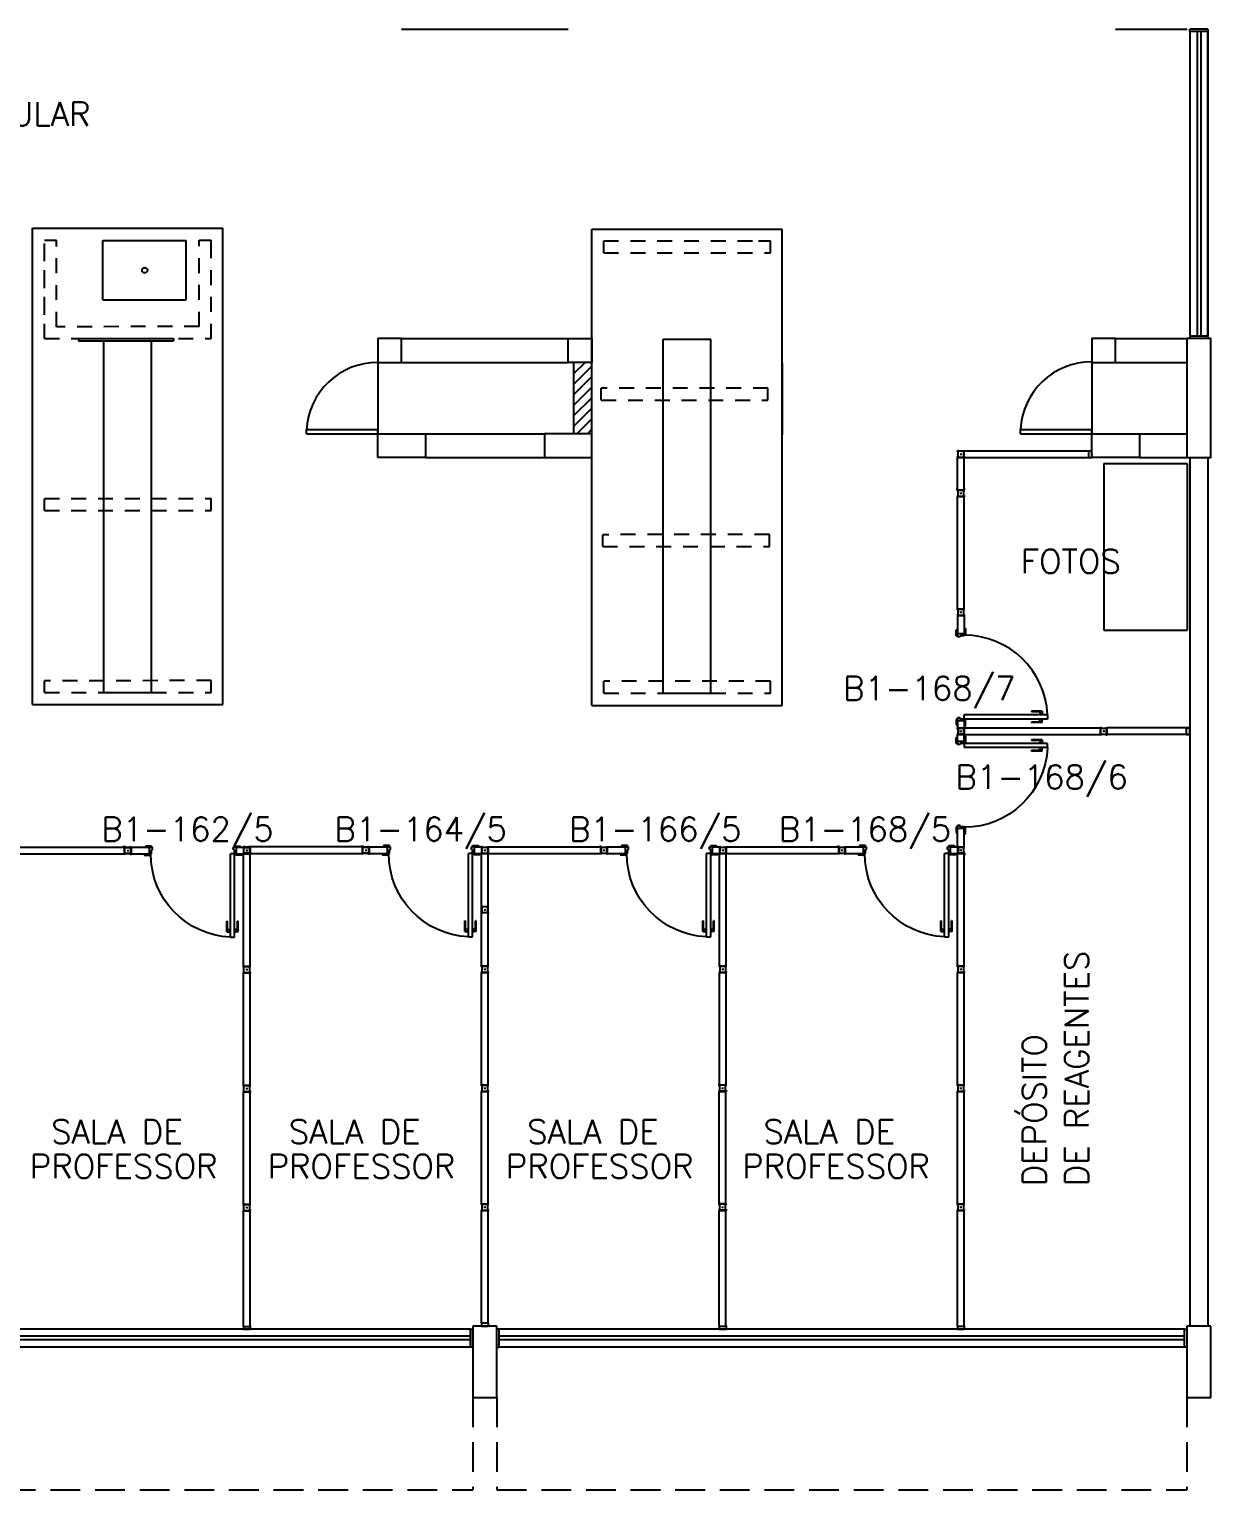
# Model space of a CAD drawing. Header units: millimetres. Extents: x 4436 to 4619, y 1272 to 1428.
# Drawn here: x 4598.52 to 4608.44, y 1329.53 to 1341.81 of the extents above; entities that cross this region are included whole.
import ezdxf

# ---------------------------------------------------------------- set-up
doc = ezdxf.new("R2010")
doc.units = ezdxf.units.MM
doc.linetypes.add('HIDDEN', pattern=[0.375, 0.25, -0.125])
doc.linetypes.add('HIDDEN2', pattern=[0.1875, 0.125, -0.0625])
for name, color, linetype in [('ALV', 2, 'Continuous'), ('ALVV', 1, 'Continuous'), ('BANCADA', 2, 'Continuous'), ('DIV', 2, 'Continuous'), ('DIV2', 2, 'Continuous'), ('ENDEREÇO', 2, 'Continuous'), ('ESTR', 3, 'Continuous'), ('JAN', 1, 'Continuous'), ('JANELA', 1, 'Continuous'), ('MACANETA', 2, 'Continuous'), ('PORTA', 2, 'Continuous'), ('PROJ', 1, 'HIDDEN'), ('TEXTO', 2, 'Continuous')]:
    doc.layers.add(name, color=color, linetype=linetype)
doc.styles.add('UNB1-100', font='simplex.shx', dxfattribs={"height": 0.2})

# ---------------------------------------------------------------- blocks, each defined once
blk = doc.blocks.new('DIV10')
for p, q in [((-0.0051, 0), (0.0051, 0)), ((0, -0.0051), (0, 0.0051)), ((0.0285, 0.0285), (0.9715, 0.0285)), ((0.0285, -0.0285), (0.0285, 0.0285)), ((0.9715, -0.0285), (0.9715, 0.0285)), ((0.9949, 0), (1.0051, 0)), ((1, -0.0051), (1, 0.0051)), ((0.0285, -0.0285), (0.9715, -0.0285))]:
    blk.add_line(p, q)
blk = doc.blocks.new('IMTT')
for p, q in [((-0.005, 0), (0.005, 0)), ((0.029, 0.029), (0, 0.029)), ((0, -0.028), (0, 0.029)), ((0.029, -0.028), (0, -0.028))]:
    blk.add_line(p, q)
blk = doc.blocks.new('MTT')
for p, q in [((-0.029, 0.018), (-0.029, 0.029)), ((-0.019, 0.029), (-0.029, 0.029)), ((-0.024, 0.018), (-0.029, 0.018)), ((-0.024, 0.018), (-0.024, -0.019)), ((-0.019, 0.024), (-0.019, 0.029)), ((-0.019, 0.024), (0.018, 0.024)), ((-0.005, 0), (0.005, 0)), ((0, -0.005), (0, 0.005)), ((0.018, 0.024), (0.018, 0.029)), ((0.018, 0.029), (0.029, 0.029)), ((0.024, 0.018), (0.029, 0.018)), ((0.024, 0.018), (0.024, -0.019)), ((0.029, 0.018), (0.029, 0.029)), ((-0.029, -0.019), (-0.024, -0.019)), ((-0.029, -0.019), (-0.029, -0.029)), ((-0.019, -0.029), (-0.029, -0.029)), ((0.018, -0.024), (-0.019, -0.024)), ((-0.019, -0.024), (-0.019, -0.029)), ((0.018, -0.024), (0.018, -0.029)), ((0.018, -0.029), (0.029, -0.029)), ((0.029, -0.019), (0.024, -0.019)), ((0.029, -0.019), (0.029, -0.029))]:
    blk.add_line(p, q)
blk = doc.blocks.new('DOOR70')
at = {"layer": 'MACANETA', "color": 1}
for p, q in [((-0.015, -0.565), (-0.01, -0.565)), ((-0.015, -0.655), (-0.015, -0.565)), ((-0.01, -0.655), (-0.01, -0.565)), ((0.08, -0.565), (0.075, -0.565)), ((0.075, -0.655), (0.075, -0.565)), ((0.08, -0.655), (0.08, -0.565)), ((-0.015, -0.655), (0.012, -0.655)), ((-0.01, -0.635), (0.012, -0.635)), ((0.012, -0.663), (0.012, -0.628)), ((0.012, -0.628), (0.015, -0.628)), ((0.012, -0.663), (0.015, -0.663)), ((0.053, -0.628), (0.05, -0.628)), ((0.053, -0.663), (0.05, -0.663)), ((0.053, -0.663), (0.053, -0.628)), ((0.075, -0.635), (0.053, -0.635)), ((0.08, -0.655), (0.053, -0.655))]:
    blk.add_line(p, q, dxfattribs=at)
at = {"layer": 'PORTA'}
for p, q in [((0.015, -0.7), (0.015, 0)), ((0.015, 0), (0.05, 0)), ((0.05, -0.7), (0.05, 0)), ((0.05, -0.7), (0.015, -0.7))]:
    blk.add_line(p, q, dxfattribs=at)
at = {"layer": 'PORTA', "color": 1}
blk.add_arc((0.02, 0), 0.7, 272.4563, 0, dxfattribs=at)
blk = doc.blocks.new('DIV12')
for p, q in [((-0.0051, 0), (0.0051, 0)), ((0, -0.0051), (0, 0.0051)), ((0.0285, 0.0285), (1.1715, 0.0285)), ((0.0285, -0.0285), (0.0285, 0.0285)), ((1.1715, -0.0285), (1.1715, 0.0285)), ((1.1949, 0), (1.2051, 0)), ((1.2, -0.0051), (1.2, 0.0051)), ((0.0285, -0.0285), (1.1715, -0.0285))]:
    blk.add_line(p, q)

msp = doc.modelspace()

# ---------------------------------------------------------------- hatches: boundary and pattern name
at = {"layer": 'ALV'}
h = msp.add_hatch(dxfattribs=at)
h.set_pattern_fill('ANSI31', color=1, scale=0.5, style=0)
h.set_pattern_definition([(45, (4454.40055, 1309.63415), (-0.044194174, 0.044194174), [])])
h.paths.add_polyline_path([(4603.24441, 1339.00845), (4603.09346, 1339.00845), (4603.09346, 1338.40845), (4603.24441, 1338.40845)])

# ---------------------------------------------------------------- linework, layer by layer
for p, q in [((4607.44441, 1338.24205), (4607.44441, 1338.23185)), ((4600.33931, 1331.90545), (4600.34951, 1331.90545)), ((4600.34441, 1331.90035), (4600.34441, 1331.91055)), ((4604.33669, 1331.90963), (4604.34689, 1331.90963)), ((4604.34179, 1331.90453), (4604.34179, 1331.91473)), ((4606.33931, 1331.90845), (4606.34951, 1331.90845)), ((4606.34441, 1331.90335), (4606.34441, 1331.91355)), ((4604.33669, 1330.90963), (4604.34689, 1330.90963)), ((4604.34179, 1330.90453), (4604.34179, 1330.91473)), ((4606.33931, 1330.90845), (4606.34951, 1330.90845))]:
    msp.add_line(p, q)
for p, q in [((4601.64441, 1341.80845), (4603.04441, 1341.80845)), ((4607.64441, 1341.80845), (4608.24477, 1341.80845)), ((4608.41948, 1341.80845), (4608.26948, 1341.80845)), ((4601.64441, 1339.20845), (4603.04441, 1339.20845)), ((4607.64441, 1339.20845), (4608.24441, 1339.20845)), ((4607.72253, 1339.20845), (4608.03091, 1339.20845)), ((4601.64441, 1339.00845), (4603.04441, 1339.00845)), ((4603.24441, 1338.40845), (4603.24441, 1339.00845)), ((4604.84346, 1338.39895), (4604.84346, 1338.99895)), ((4604.84346, 1338.39895), (4604.84346, 1338.99895)), ((4607.64441, 1339.00845), (4608.24441, 1339.00845)), ((4607.72253, 1339.00845), (4608.04024, 1339.00845)), ((4601.84441, 1338.40845), (4602.84441, 1338.40845)), ((4607.84441, 1338.40845), (4608.24441, 1338.40845)), ((4601.84441, 1338.20845), (4602.84441, 1338.20845)), ((4607.84441, 1338.20845), (4608.24441, 1338.20845)), ((4608.26931, 1338.20845), (4608.26931, 1331.00845)), ((4608.26931, 1338.20845), (4608.26931, 1330.90845)), ((4608.41931, 1338.20845), (4608.41931, 1330.90845)), ((4602.24441, 1330.73345), (4602.24441, 1330.88345))]:
    msp.add_line(p, q, dxfattribs=at)
at = {"layer": 'ALV', "linetype": 'ByBlock'}
msp.add_line((4603.09346, 1338.40845), (4603.09346, 1339.00845), dxfattribs=at)
at = {"layer": 'ALV', "color": 2}
msp.add_line((4604.84346, 1338.99895), (4604.84346, 1338.39895), dxfattribs=at)
msp.add_line((4604.84346, 1338.99895), (4604.84346, 1338.39895), dxfattribs=at)
msp.add_line((4604.84346, 1338.99895), (4604.84346, 1338.39895), dxfattribs=at)
msp.add_line((4604.84346, 1338.99895), (4604.84346, 1338.39895), dxfattribs=at)
at = {"layer": 'BANCADA', "linetype": 'ByBlock'}
for p, q in [((4598.54396, 1336.1329), (4598.54396, 1340.13522)), ((4598.54396, 1340.13522), (4600.14396, 1340.13522)), ((4600.14396, 1336.1329), (4600.14396, 1340.13522)), ((4603.24346, 1336.12931), (4603.24346, 1340.12931)), ((4603.24346, 1336.12572), (4603.24346, 1340.12931)), ((4603.24346, 1340.12931), (4604.84346, 1340.12931)), ((4603.24346, 1340.12931), (4604.84346, 1340.12931)), ((4603.24346, 1340.12931), (4604.84346, 1340.12931)), ((4604.84346, 1336.12931), (4604.84346, 1340.12931)), ((4604.84346, 1336.12572), (4604.84346, 1340.12931)), ((4598.54396, 1336.1329), (4598.54396, 1340.00845)), ((4604.84346, 1336.1329), (4604.84346, 1340.00845)), ((4604.84346, 1336.12931), (4604.84346, 1340.00845)), ((4604.84346, 1336.12931), (4604.84346, 1339.99895)), ((4604.84346, 1336.12572), (4604.84346, 1339.99895)), ((4598.92939, 1339.20844), (4599.72939, 1339.20844)), ((4598.92939, 1339.20844), (4599.72939, 1339.20844)), ((4603.84346, 1336.22931), (4603.84346, 1339.20254)), ((4603.84346, 1336.22933), (4603.84346, 1339.20254)), ((4603.84346, 1336.2329), (4603.84346, 1339.20254)), ((4604.24346, 1336.22931), (4604.24346, 1339.20254)), ((4604.24346, 1336.22933), (4604.24346, 1339.20254)), ((4604.24346, 1336.2329), (4604.24346, 1339.20254)), ((4598.92939, 1339.18844), (4599.72939, 1339.18844)), ((4598.92939, 1339.18844), (4599.72939, 1339.18844)), ((4599.14396, 1336.23292), (4599.14396, 1339.18844)), ((4599.54396, 1336.23292), (4599.54396, 1339.18844)), ((4603.84346, 1336.22933), (4603.84346, 1339.19895)), ((4603.84346, 1336.22931), (4603.84346, 1339.19895)), ((4604.24346, 1336.22933), (4604.24346, 1339.19895)), ((4604.24346, 1336.22931), (4604.24346, 1339.19895)), ((4603.84346, 1338.32994), (4603.84346, 1338.61729)), ((4604.84346, 1338.32994), (4604.84346, 1338.61729)), ((4604.84346, 1338.32994), (4604.84346, 1338.61729)), ((4599.14396, 1336.23292), (4599.54396, 1336.23292)), ((4603.84346, 1336.22933), (4604.24346, 1336.22933)), ((4603.84346, 1336.22933), (4604.24346, 1336.22933)), ((4603.84346, 1336.22931), (4604.24346, 1336.22931)), ((4598.54396, 1336.1329), (4600.14396, 1336.1329)), ((4598.54396, 1336.1329), (4600.14396, 1336.1329)), ((4603.24346, 1336.12572), (4604.84346, 1336.12572)), ((4603.24346, 1336.12572), (4604.84346, 1336.12572))]:
    msp.add_line(p, q, dxfattribs=at)
at = {"layer": 'BANCADA', "color": 1}
for p, q in [((4599.13411, 1340.03413), (4599.83411, 1340.03413)), ((4599.13411, 1339.53413), (4599.13411, 1340.03413)), ((4599.83411, 1339.53413), (4599.83411, 1340.03413)), ((4599.13411, 1339.53413), (4599.83411, 1339.53413))]:
    msp.add_line(p, q, dxfattribs=at)
at = {"layer": 'BANCADA'}
for p, q in [((4598.92939, 1339.20844), (4598.92939, 1339.18844)), ((4598.92939, 1339.20844), (4598.92939, 1339.18844)), ((4599.72939, 1339.20844), (4599.72939, 1339.18844)), ((4599.72939, 1339.20844), (4599.72939, 1339.18844)), ((4603.84346, 1339.20254), (4604.24346, 1339.20254)), ((4607.54463, 1338.15858), (4607.54463, 1336.75858)), ((4607.54463, 1338.15858), (4608.24463, 1338.15858)), ((4608.24463, 1338.15858), (4608.24463, 1336.75858)), ((4607.54463, 1336.75858), (4608.24463, 1336.75858))]:
    msp.add_line(p, q, dxfattribs=at)
at = {"layer": 'BANCADA', "color": 1}
msp.add_circle((4599.48623, 1339.78216), 0.0225, dxfattribs=at)
at = {"layer": 'DEFPOINTS', "color": 0, "linetype": 'ByBlock'}
for p in [(4600.34441, 1330.87926), (4602.34441, 1330.90845), (4602.34441, 1330.90845), (4602.37291, 1330.90845), (4604.34179, 1330.90963), (4604.34179, 1330.90963), (4604.34179, 1330.88345), (4606.34441, 1330.90845), (4606.34441, 1330.90845), (4606.34441, 1330.88226)]:
    msp.add_point(p, dxfattribs=at)
at = {"layer": 'DIV2'}
for p, q in [((4606.37291, 1338.26545), (4607.41591, 1338.26545)), ((4606.37291, 1337.93695), (4606.37291, 1338.26545)), ((4607.41591, 1338.26545), (4607.41591, 1338.20845)), ((4607.43931, 1338.23695), (4607.44951, 1338.23695)), ((4606.31591, 1338.20845), (4607.41591, 1338.20845)), ((4606.31591, 1337.93695), (4606.31591, 1338.20845)), ((4606.31591, 1337.95133), (4606.31391, 1337.95133)), ((4606.31391, 1337.93695), (4606.31391, 1337.95133)), ((4606.31391, 1337.93695), (4606.32591, 1337.93695)), ((4606.31591, 1337.93695), (4606.37291, 1337.93695)), ((4606.31763, 1337.93701), (4606.37463, 1337.93701)), ((4606.32591, 1337.93195), (4606.32591, 1337.93695)), ((4606.32791, 1337.93195), (4606.32591, 1337.93195)), ((4606.33931, 1337.90845), (4606.34951, 1337.90845)), ((4606.33931, 1337.90845), (4606.34951, 1337.90845)), ((4606.34441, 1337.90335), (4606.34441, 1337.91355)), ((4606.34441, 1337.90335), (4606.34441, 1337.91355)), ((4606.36291, 1337.93195), (4606.36091, 1337.93195)), ((4606.36291, 1337.93695), (4606.37491, 1337.93695)), ((4606.36291, 1337.93195), (4606.36291, 1337.93695)), ((4606.37491, 1337.95133), (4606.37291, 1337.95133)), ((4606.37491, 1337.93695), (4606.37491, 1337.95133)), ((4606.31591, 1336.87995), (4606.37291, 1336.87995)), ((4606.31591, 1336.87995), (4606.31591, 1336.72595)), ((4606.33931, 1336.90845), (4606.34951, 1336.90845)), ((4606.34441, 1336.91355), (4606.34441, 1336.90335)), ((4606.37291, 1336.87995), (4606.37291, 1336.72595)), ((4606.30591, 1336.76095), (4606.31591, 1336.76095)), ((4606.30591, 1336.71095), (4606.30591, 1336.76095)), ((4606.37291, 1336.77095), (4606.38291, 1336.77095)), ((4606.38291, 1336.77095), (4606.38291, 1336.72095)), ((4606.31591, 1336.71095), (4606.30591, 1336.71095)), ((4606.31591, 1336.72595), (4606.31591, 1336.71095)), ((4606.37291, 1336.72595), (4606.31591, 1336.72595)), ((4606.31591, 1336.70095), (4606.31591, 1336.71095)), ((4606.33791, 1336.70095), (4606.31591, 1336.70095)), ((4606.33791, 1336.71095), (4606.33791, 1336.70095)), ((4606.37291, 1336.71095), (4606.33791, 1336.71095)), ((4606.37291, 1336.72595), (4606.37291, 1336.72095)), ((4606.37291, 1336.72095), (4606.37291, 1336.71095)), ((4606.38291, 1336.72095), (4606.37291, 1336.72095)), ((4606.31591, 1336.02095), (4606.31591, 1336.01095)), ((4606.33791, 1336.02095), (4606.31591, 1336.02095)), ((4606.33791, 1336.01095), (4606.33791, 1336.02095)), ((4606.30591, 1336.01095), (4606.30591, 1335.96095)), ((4606.31591, 1336.01095), (4606.30591, 1336.01095)), ((4606.30591, 1335.96095), (4606.31591, 1335.96095)), ((4606.31591, 1335.99595), (4606.31591, 1336.01095)), ((4606.31591, 1335.99595), (4606.31591, 1335.93695)), ((4606.37291, 1335.99595), (4606.31591, 1335.99595)), ((4606.31591, 1335.93695), (4606.37291, 1335.93695)), ((4606.37291, 1336.01095), (4606.33791, 1336.01095)), ((4606.33931, 1335.90845), (4606.34951, 1335.90845)), ((4606.33931, 1335.90845), (4606.34951, 1335.90845)), ((4606.34441, 1335.90335), (4606.34441, 1335.91355)), ((4606.34441, 1335.91355), (4606.34441, 1335.90335)), ((4606.37291, 1336.00095), (4606.37291, 1336.01095)), ((4606.37291, 1335.99595), (4606.37291, 1336.00095)), ((4606.38291, 1336.00095), (4606.37291, 1336.00095)), ((4606.37291, 1335.99595), (4606.37291, 1335.93695)), ((4606.37291, 1335.95095), (4606.38291, 1335.95095)), ((4606.38291, 1335.95095), (4606.38291, 1336.00095)), ((4607.54951, 1335.90845), (4607.53931, 1335.90845)), ((4607.54441, 1335.90335), (4607.54441, 1335.91355)), ((4607.57291, 1335.87995), (4607.57291, 1335.93695)), ((4608.26931, 1335.93695), (4607.57291, 1335.93695)), ((4608.23931, 1335.87986), (4608.23931, 1335.93686)), ((4606.30591, 1335.85595), (4606.31591, 1335.85595)), ((4606.30591, 1335.80595), (4606.30591, 1335.85595)), ((4606.31591, 1335.80595), (4606.30591, 1335.80595)), ((4606.31591, 1335.82095), (4606.31591, 1335.87995)), ((4606.31591, 1335.87995), (4606.37291, 1335.87995)), ((4606.31591, 1335.82095), (4606.31591, 1335.80595)), ((4606.37291, 1335.82095), (4606.31591, 1335.82095)), ((4606.31591, 1335.79595), (4606.31591, 1335.80595)), ((4606.33791, 1335.79595), (4606.31591, 1335.79595)), ((4606.33791, 1335.80595), (4606.33791, 1335.79595)), ((4606.37291, 1335.80595), (4606.33791, 1335.80595)), ((4606.37291, 1335.82095), (4606.37291, 1335.87995)), ((4606.37291, 1335.86595), (4606.38291, 1335.86595)), ((4606.37291, 1335.82095), (4606.37291, 1335.81595)), ((4606.37291, 1335.81595), (4606.37291, 1335.80595)), ((4606.38291, 1335.81595), (4606.37291, 1335.81595)), ((4606.38291, 1335.86595), (4606.38291, 1335.81595)), ((4608.26931, 1335.87995), (4607.57291, 1335.87995)), ((4606.30591, 1335.10595), (4606.30591, 1335.05595)), ((4606.31591, 1335.10595), (4606.30591, 1335.10595)), ((4606.30591, 1335.05595), (4606.31591, 1335.05595)), ((4606.31591, 1335.11595), (4606.31591, 1335.10595)), ((4606.33791, 1335.11595), (4606.31591, 1335.11595)), ((4606.31591, 1335.09095), (4606.31591, 1335.10595)), ((4606.31591, 1334.93695), (4606.31591, 1335.09095)), ((4606.37291, 1335.09095), (4606.31591, 1335.09095)), ((4606.33791, 1335.10595), (4606.33791, 1335.11595)), ((4606.37291, 1335.10595), (4606.33791, 1335.10595)), ((4606.37291, 1335.09595), (4606.37291, 1335.10595)), ((4606.37291, 1335.09095), (4606.37291, 1335.09595)), ((4606.38291, 1335.09595), (4606.37291, 1335.09595)), ((4606.37291, 1334.93695), (4606.37291, 1335.09095)), ((4606.37291, 1335.04595), (4606.38291, 1335.04595)), ((4606.38291, 1335.04595), (4606.38291, 1335.09595)), ((4599.31591, 1334.93595), (4599.30153, 1334.93595)), ((4599.30153, 1334.93395), (4599.30153, 1334.93595)), ((4599.31391, 1334.93395), (4599.31391, 1334.87695)), ((4599.31591, 1334.93595), (4599.31591, 1334.92395)), ((4599.32091, 1334.92395), (4599.31591, 1334.92395)), ((4599.32091, 1334.92195), (4599.31591, 1334.92195)), ((4599.31591, 1334.92195), (4599.31591, 1334.88895)), ((4599.32091, 1334.92195), (4599.32091, 1334.92395)), ((4599.34441, 1334.91055), (4599.34441, 1334.90035)), ((4599.37291, 1334.93395), (4599.52691, 1334.93395)), ((4599.37291, 1334.93395), (4599.37291, 1334.87695)), ((4599.49191, 1334.94395), (4599.49191, 1334.93395)), ((4599.54191, 1334.94395), (4599.49191, 1334.94395)), ((4599.52691, 1334.93395), (4599.54191, 1334.93395)), ((4599.52691, 1334.87695), (4599.52691, 1334.93395)), ((4599.54191, 1334.93395), (4599.54191, 1334.94395)), ((4599.55191, 1334.93395), (4599.54191, 1334.93395)), ((4599.54191, 1334.91195), (4599.55191, 1334.91195)), ((4599.54191, 1334.87695), (4599.54191, 1334.91195)), ((4599.55191, 1334.91195), (4599.55191, 1334.93395)), ((4600.23191, 1334.93395), (4600.24191, 1334.93395)), ((4600.23191, 1334.91195), (4600.23191, 1334.93395)), ((4600.24191, 1334.91195), (4600.23191, 1334.91195)), ((4600.24191, 1334.94395), (4600.29191, 1334.94395)), ((4600.24191, 1334.93395), (4600.24191, 1334.94395)), ((4600.25691, 1334.93395), (4600.24191, 1334.93395)), ((4600.24191, 1334.87695), (4600.24191, 1334.91195)), ((4600.25691, 1334.93395), (4600.31591, 1334.93395)), ((4600.25691, 1334.87695), (4600.25691, 1334.93395)), ((4600.29191, 1334.94395), (4600.29191, 1334.93395)), ((4600.31591, 1334.93395), (4600.31591, 1334.87695)), ((4600.34441, 1334.91055), (4600.34441, 1334.90035)), ((4601.30153, 1334.93695), (4601.30153, 1334.93895)), ((4601.31591, 1334.93895), (4601.30153, 1334.93895)), ((4601.31391, 1334.93695), (4601.31391, 1334.87995)), ((4601.31591, 1334.93895), (4601.31591, 1334.92695)), ((4601.32091, 1334.92695), (4601.31591, 1334.92695)), ((4601.31591, 1334.92495), (4601.31591, 1334.89195)), ((4601.32091, 1334.92495), (4601.31591, 1334.92495)), ((4601.32091, 1334.92495), (4601.32091, 1334.92695)), ((4601.33931, 1334.90845), (4601.34951, 1334.90845)), ((4601.34441, 1334.91355), (4601.34441, 1334.90335)), ((4601.37291, 1334.93695), (4601.52691, 1334.93695)), ((4601.37291, 1334.93695), (4601.37291, 1334.87995)), ((4601.49191, 1334.94695), (4601.49191, 1334.93695)), ((4601.54191, 1334.94695), (4601.49191, 1334.94695)), ((4601.52691, 1334.93695), (4601.54191, 1334.93695)), ((4601.52691, 1334.87995), (4601.52691, 1334.93695)), ((4601.54191, 1334.93695), (4601.54191, 1334.94695)), ((4601.55191, 1334.93695), (4601.54191, 1334.93695)), ((4601.54191, 1334.91495), (4601.55191, 1334.91495)), ((4601.54191, 1334.87995), (4601.54191, 1334.91495)), ((4601.55191, 1334.91495), (4601.55191, 1334.93695)), ((4602.23191, 1334.93695), (4602.24191, 1334.93695)), ((4602.23191, 1334.91495), (4602.23191, 1334.93695)), ((4602.24191, 1334.91495), (4602.23191, 1334.91495)), ((4602.24191, 1334.94695), (4602.29191, 1334.94695)), ((4602.24191, 1334.93695), (4602.24191, 1334.94695)), ((4602.25691, 1334.93695), (4602.24191, 1334.93695)), ((4602.24191, 1334.87995), (4602.24191, 1334.91495)), ((4602.25691, 1334.93695), (4602.31591, 1334.93695)), ((4602.25691, 1334.87995), (4602.25691, 1334.93695)), ((4602.29191, 1334.94695), (4602.29191, 1334.93695)), ((4602.31591, 1334.93695), (4602.31591, 1334.87995)), ((4602.33931, 1334.90845), (4602.34951, 1334.90845)), ((4602.34441, 1334.91355), (4602.34441, 1334.90335)), ((4603.32085, 1334.93953), (4603.30646, 1334.93953)), ((4603.30646, 1334.93753), (4603.30646, 1334.93953)), ((4603.32085, 1334.93953), (4603.32085, 1334.92753)), ((4603.32085, 1334.92553), (4603.32085, 1334.89253)), ((4603.32091, 1334.92795), (4603.32091, 1334.92995)), ((4603.33931, 1334.90845), (4603.34951, 1334.90845)), ((4603.34441, 1334.91355), (4603.34441, 1334.90335)), ((4603.37291, 1334.93695), (4603.52691, 1334.93695)), ((4603.37291, 1334.93695), (4603.37291, 1334.87995)), ((4603.49191, 1334.94695), (4603.49191, 1334.93695)), ((4603.54191, 1334.94695), (4603.49191, 1334.94695)), ((4603.52691, 1334.93695), (4603.54191, 1334.93695)), ((4603.52691, 1334.87995), (4603.52691, 1334.93695)), ((4603.54191, 1334.93695), (4603.54191, 1334.94695)), ((4603.55191, 1334.93695), (4603.54191, 1334.93695)), ((4603.54191, 1334.91495), (4603.55191, 1334.91495)), ((4603.54191, 1334.87995), (4603.54191, 1334.91495)), ((4603.55191, 1334.91495), (4603.55191, 1334.93695)), ((4604.23191, 1334.93695), (4604.24191, 1334.93695)), ((4604.23191, 1334.91495), (4604.23191, 1334.93695)), ((4604.24191, 1334.91495), (4604.23191, 1334.91495)), ((4604.24191, 1334.94695), (4604.29191, 1334.94695)), ((4604.24191, 1334.93695), (4604.24191, 1334.94695)), ((4604.25691, 1334.93695), (4604.24191, 1334.93695)), ((4604.24191, 1334.87995), (4604.24191, 1334.91495)), ((4604.25691, 1334.93695), (4604.31591, 1334.93695)), ((4604.25691, 1334.87995), (4604.25691, 1334.93695)), ((4604.29191, 1334.94695), (4604.29191, 1334.93695)), ((4604.31591, 1334.93695), (4604.31591, 1334.87995)), ((4604.33931, 1334.90845), (4604.34951, 1334.90845)), ((4604.34441, 1334.91355), (4604.34441, 1334.90335)), ((4605.32085, 1334.93953), (4605.30646, 1334.93953)), ((4605.30646, 1334.93753), (4605.30646, 1334.93953)), ((4605.32085, 1334.93953), (4605.32085, 1334.92753)), ((4605.32085, 1334.92553), (4605.32085, 1334.89253)), ((4605.32091, 1334.92795), (4605.32091, 1334.92995)), ((4605.33931, 1334.90845), (4605.34951, 1334.90845)), ((4605.34441, 1334.91355), (4605.34441, 1334.90335)), ((4605.37291, 1334.93695), (4605.52691, 1334.93695)), ((4605.37291, 1334.93695), (4605.37291, 1334.87995)), ((4605.49191, 1334.94695), (4605.49191, 1334.93695)), ((4605.54191, 1334.94695), (4605.49191, 1334.94695)), ((4605.52691, 1334.93695), (4605.54191, 1334.93695)), ((4605.52691, 1334.87995), (4605.52691, 1334.93695)), ((4605.54191, 1334.93695), (4605.54191, 1334.94695)), ((4605.55191, 1334.93695), (4605.54191, 1334.93695)), ((4605.54191, 1334.91495), (4605.55191, 1334.91495)), ((4605.54191, 1334.87995), (4605.54191, 1334.91495)), ((4605.55191, 1334.91495), (4605.55191, 1334.93695)), ((4606.23191, 1334.93695), (4606.24191, 1334.93695)), ((4606.23191, 1334.91495), (4606.23191, 1334.93695)), ((4606.24191, 1334.91495), (4606.23191, 1334.91495)), ((4606.24191, 1334.94695), (4606.29191, 1334.94695)), ((4606.24191, 1334.93695), (4606.24191, 1334.94695)), ((4606.25691, 1334.93695), (4606.24191, 1334.93695)), ((4606.24191, 1334.87995), (4606.24191, 1334.91495)), ((4606.25691, 1334.93695), (4606.31591, 1334.93695)), ((4606.25691, 1334.87995), (4606.25691, 1334.93695)), ((4606.29191, 1334.94695), (4606.29191, 1334.93695)), ((4606.31591, 1334.93695), (4606.37291, 1334.93695)), ((4606.31591, 1334.93695), (4606.31591, 1334.87995)), ((4606.33931, 1334.90845), (4606.34951, 1334.90845)), ((4606.33931, 1334.90845), (4606.34951, 1334.90845)), ((4606.34441, 1334.90335), (4606.34441, 1334.91355)), ((4606.34441, 1334.91355), (4606.34441, 1334.90335)), ((4599.30153, 1334.87495), (4599.30153, 1334.87695)), ((4599.31591, 1334.87495), (4599.30153, 1334.87495)), ((4599.32091, 1334.88895), (4599.31591, 1334.88895)), ((4599.32091, 1334.88695), (4599.31591, 1334.88695)), ((4599.31591, 1334.88695), (4599.31591, 1334.87495)), ((4599.32091, 1334.88695), (4599.32091, 1334.88895)), ((4599.33931, 1334.90545), (4599.34951, 1334.90545)), ((4599.37291, 1334.87695), (4599.52691, 1334.87695)), ((4599.48191, 1334.87695), (4599.48191, 1334.86695)), ((4599.48191, 1334.86695), (4599.53191, 1334.86695)), ((4599.52691, 1334.87695), (4599.53191, 1334.87695)), ((4599.53191, 1334.87695), (4599.54191, 1334.87695)), ((4599.53191, 1334.86695), (4599.53191, 1334.87695)), ((4600.25191, 1334.87695), (4600.24191, 1334.87695)), ((4600.25691, 1334.87695), (4600.25191, 1334.87695)), ((4600.25191, 1334.86695), (4600.25191, 1334.87695)), ((4600.30191, 1334.86695), (4600.25191, 1334.86695)), ((4600.25691, 1334.87695), (4600.31591, 1334.87695)), ((4600.30191, 1334.87695), (4600.30191, 1334.86695)), ((4600.33931, 1334.90545), (4600.34951, 1334.90545)), ((4601.30153, 1334.87795), (4601.30153, 1334.87995)), ((4601.31591, 1334.87795), (4601.30153, 1334.87795)), ((4601.32091, 1334.89195), (4601.31591, 1334.89195)), ((4601.31591, 1334.88995), (4601.31591, 1334.87795)), ((4601.32091, 1334.88995), (4601.31591, 1334.88995)), ((4601.32091, 1334.88995), (4601.32091, 1334.89195)), ((4601.37291, 1334.87995), (4601.52691, 1334.87995)), ((4601.48191, 1334.87995), (4601.48191, 1334.86995)), ((4601.48191, 1334.86995), (4601.53191, 1334.86995)), ((4601.52691, 1334.87995), (4601.53191, 1334.87995)), ((4601.53191, 1334.87995), (4601.54191, 1334.87995)), ((4601.53191, 1334.86995), (4601.53191, 1334.87995)), ((4602.25191, 1334.87995), (4602.24191, 1334.87995)), ((4602.25691, 1334.87995), (4602.25191, 1334.87995)), ((4602.25191, 1334.86995), (4602.25191, 1334.87995)), ((4602.30191, 1334.86995), (4602.25191, 1334.86995)), ((4602.25691, 1334.87995), (4602.31591, 1334.87995)), ((4602.30191, 1334.87995), (4602.30191, 1334.86995)), ((4603.30646, 1334.87853), (4603.30646, 1334.88053)), ((4603.32085, 1334.87853), (4603.30646, 1334.87853)), ((4603.32085, 1334.89053), (4603.32085, 1334.87853)), ((4603.32091, 1334.89295), (4603.32091, 1334.89495)), ((4603.37291, 1334.87995), (4603.52691, 1334.87995)), ((4603.48191, 1334.87995), (4603.48191, 1334.86995)), ((4603.48191, 1334.86995), (4603.53191, 1334.86995)), ((4603.52691, 1334.87995), (4603.53191, 1334.87995)), ((4603.53191, 1334.87995), (4603.54191, 1334.87995)), ((4603.53191, 1334.86995), (4603.53191, 1334.87995)), ((4604.25191, 1334.87995), (4604.24191, 1334.87995)), ((4604.25691, 1334.87995), (4604.25191, 1334.87995)), ((4604.25191, 1334.86995), (4604.25191, 1334.87995)), ((4604.30191, 1334.86995), (4604.25191, 1334.86995)), ((4604.25691, 1334.87995), (4604.31591, 1334.87995)), ((4604.30191, 1334.87995), (4604.30191, 1334.86995)), ((4605.30646, 1334.87853), (4605.30646, 1334.88053)), ((4605.32085, 1334.87853), (4605.30646, 1334.87853)), ((4605.32085, 1334.89053), (4605.32085, 1334.87853)), ((4605.32091, 1334.89295), (4605.32091, 1334.89495)), ((4605.37291, 1334.87995), (4605.52691, 1334.87995)), ((4605.48191, 1334.87995), (4605.48191, 1334.86995)), ((4605.48191, 1334.86995), (4605.53191, 1334.86995)), ((4605.52691, 1334.87995), (4605.53191, 1334.87995)), ((4605.53191, 1334.87995), (4605.54191, 1334.87995)), ((4605.53191, 1334.86995), (4605.53191, 1334.87995)), ((4606.25191, 1334.87995), (4606.24191, 1334.87995)), ((4606.25691, 1334.87995), (4606.25191, 1334.87995)), ((4606.25191, 1334.86995), (4606.25191, 1334.87995)), ((4606.30191, 1334.86995), (4606.25191, 1334.86995)), ((4606.25691, 1334.87995), (4606.31591, 1334.87995)), ((4606.30191, 1334.87995), (4606.30191, 1334.86995)), ((4606.31333, 1334.88488), (4606.32533, 1334.88488)), ((4606.31333, 1334.88488), (4606.31333, 1334.8705)), ((4606.31533, 1334.8705), (4606.31333, 1334.8705)), ((4606.32491, 1334.88495), (4606.32291, 1334.88495)), ((4606.32733, 1334.88488), (4606.36033, 1334.88488)), ((4606.35991, 1334.88495), (4606.35791, 1334.88495)), ((4606.36233, 1334.88488), (4606.37433, 1334.88488)), ((4606.37433, 1334.8705), (4606.37233, 1334.8705)), ((4606.37433, 1334.88488), (4606.37433, 1334.8705)), ((4600.31591, 1330.90545), (4600.31591, 1331.87695)), ((4600.31591, 1331.87695), (4600.37291, 1331.87695)), ((4600.37291, 1330.90545), (4600.37291, 1331.87695)), ((4604.31329, 1330.90963), (4604.31329, 1331.88113)), ((4604.31329, 1331.88113), (4604.37029, 1331.88113)), ((4604.37029, 1330.90963), (4604.37029, 1331.88113)), ((4606.31591, 1330.90845), (4606.31591, 1331.87995)), ((4606.31591, 1331.87995), (4606.37291, 1331.87995)), ((4606.37291, 1330.90845), (4606.37291, 1331.87995)), ((4600.31591, 1330.90545), (4600.37291, 1330.90545)), ((4604.31329, 1330.90963), (4604.37029, 1330.90963)), ((4606.31591, 1330.91345), (4606.31591, 1330.88495)), ((4606.31591, 1330.91076), (4606.31591, 1330.88345)), ((4606.31591, 1330.90845), (4606.37291, 1330.90845)), ((4606.31591, 1330.88345), (4606.37291, 1330.88345)), ((4606.31591, 1330.88345), (4606.37291, 1330.88345)), ((4606.34441, 1330.87851), (4606.34441, 1330.88839)), ((4606.37291, 1330.91345), (4606.37291, 1330.88495)), ((4606.37291, 1330.91076), (4606.37291, 1330.88345))]:
    msp.add_line(p, q, dxfattribs=at)
at = {"layer": 'ESTR'}
for p, q in [((4602.24441, 1330.90845), (4602.24441, 1330.30845)), ((4602.44441, 1330.90845), (4602.24441, 1330.90845)), ((4602.44441, 1330.30845), (4602.44441, 1330.90845)), ((4608.24441, 1330.90845), (4608.24441, 1330.30845)), ((4608.44441, 1330.90845), (4608.24441, 1330.90845)), ((4608.44441, 1330.30845), (4608.44441, 1330.90845)), ((4602.24441, 1330.30845), (4602.44441, 1330.30845)), ((4608.24441, 1330.30845), (4608.44441, 1330.30845))]:
    msp.add_line(p, q, dxfattribs=at)
for points in [[(4601.64441, 1339.00845), (4601.64441, 1339.20845), (4601.44441, 1339.20845), (4601.44441, 1339.00845)], [(4603.04441, 1339.00845), (4603.04441, 1339.20845), (4603.24441, 1339.20845), (4603.24441, 1339.00845)], [(4607.64441, 1339.00845), (4607.64441, 1339.20845), (4607.44441, 1339.20845), (4607.44441, 1339.00845)], [(4608.24441, 1339.20845), (4608.24441, 1338.20845), (4608.44441, 1338.20845), (4608.44441, 1339.20845)], [(4601.44441, 1338.20845), (4601.44441, 1338.40845), (4601.84441, 1338.40845), (4601.84441, 1338.20845)], [(4603.24441, 1338.20845), (4603.24441, 1338.40845), (4602.84441, 1338.40845), (4602.84441, 1338.20845)], [(4607.44441, 1338.20845), (4607.44441, 1338.40845), (4607.84441, 1338.40845), (4607.84441, 1338.20845)]]:
    msp.add_lwpolyline(points, close=True, dxfattribs=at)
at = {"layer": 'JAN', "color": 3}
for p, q in [((4608.26948, 1341.78845), (4608.26948, 1341.80845)), ((4608.41948, 1341.78845), (4608.26948, 1341.78845)), ((4608.41948, 1341.80845), (4608.41948, 1341.78845)), ((4608.41948, 1339.22845), (4608.26948, 1339.22845)), ((4608.26948, 1339.22845), (4608.26948, 1339.20845)), ((4608.41948, 1339.20845), (4608.41948, 1339.22845)), ((4602.22441, 1330.73345), (4602.22441, 1330.88345)), ((4602.22441, 1330.88345), (4602.24441, 1330.88345)), ((4602.46441, 1330.88345), (4602.44441, 1330.88345)), ((4602.46441, 1330.73345), (4602.46441, 1330.88345)), ((4608.22441, 1330.73345), (4608.22441, 1330.88345)), ((4608.22441, 1330.88345), (4608.24441, 1330.88345)), ((4602.24441, 1330.73345), (4602.22441, 1330.73345)), ((4602.44441, 1330.73345), (4602.46441, 1330.73345)), ((4608.24441, 1330.73345), (4608.22441, 1330.73345))]:
    msp.add_line(p, q, dxfattribs=at)
at = {"layer": 'JANELA', "color": 1}
for p, q in [((4608.26948, 1341.78845), (4608.26948, 1339.22845)), ((4608.32948, 1341.78845), (4608.32948, 1339.22845)), ((4608.35948, 1341.78845), (4608.35948, 1339.22845)), ((4608.41948, 1339.20845), (4608.41948, 1341.80845)), ((4608.41948, 1341.78845), (4608.41948, 1339.22845)), ((4602.22441, 1330.88345), (4596.46441, 1330.88345)), ((4608.22441, 1330.88345), (4602.46441, 1330.88345)), ((4602.22441, 1330.82345), (4596.46441, 1330.82345)), ((4602.22441, 1330.79345), (4596.46441, 1330.79345)), ((4602.22441, 1330.73345), (4596.46441, 1330.73345)), ((4608.22441, 1330.82345), (4602.46441, 1330.82345)), ((4608.22441, 1330.79345), (4602.46441, 1330.79345)), ((4608.22441, 1330.73345), (4602.46441, 1330.73345))]:
    msp.add_line(p, q, dxfattribs=at)
at = {"layer": 'PORTA', "color": 2}
for p, q in [((4601.44441, 1339.00845), (4601.44441, 1338.40845)), ((4601.44441, 1339.00845), (4601.44441, 1338.40845)), ((4607.44441, 1339.00845), (4607.44441, 1338.40845)), ((4607.44441, 1339.00845), (4607.44441, 1338.40845))]:
    msp.add_line(p, q, dxfattribs=at)
at = {"layer": 'PORTA'}
for p, q in [((4600.84441, 1338.44345), (4601.44441, 1338.44345)), ((4600.84441, 1338.44345), (4601.44441, 1338.44345)), ((4600.84441, 1338.40845), (4601.44441, 1338.40845)), ((4600.84441, 1338.40845), (4601.44441, 1338.40845)), ((4600.84499, 1338.40891), (4600.84499, 1338.44391)), ((4601.44441, 1338.40845), (4601.44441, 1338.44345)), ((4606.84441, 1338.44345), (4607.44441, 1338.44345)), ((4606.84441, 1338.44345), (4607.44441, 1338.44345)), ((4606.84441, 1338.40845), (4607.44441, 1338.40845)), ((4606.84441, 1338.40845), (4607.44441, 1338.40845)), ((4606.84499, 1338.40891), (4606.84499, 1338.44391)), ((4607.44441, 1338.40845), (4607.44441, 1338.44345))]:
    msp.add_line(p, q, dxfattribs=at)
at = {"layer": 'PORTA', "color": 1}
for centre in [(4601.44441, 1338.40844), (4607.44441, 1338.41345), (4607.44441, 1338.41345)]:
    msp.add_arc(centre, 0.60001, 90, 177.134009, dxfattribs=at)
at = {"layer": 'PROJ', "linetype": 'HIDDEN2'}
for p, q in [((4598.64396, 1340.03522), (4598.74396, 1340.03522)), ((4598.64396, 1340.03522), (4598.74396, 1340.03522)), ((4599.94396, 1340.03522), (4600.04396, 1340.03522)), ((4599.94396, 1340.03522), (4600.04396, 1340.03522)), ((4603.34346, 1340.02931), (4604.74346, 1340.02931)), ((4604.64346, 1340.02931), (4604.74346, 1340.02931))]:
    msp.add_line(p, q, dxfattribs=at)
at = {"layer": 'PROJ', "color": 1, "linetype": 'HIDDEN2'}
for p, q in [((4598.64396, 1339.20845), (4598.64396, 1340.03522)), ((4598.64396, 1339.40832), (4598.64396, 1340.03522)), ((4598.74396, 1339.30792), (4598.74396, 1340.03522)), ((4599.94396, 1339.30952), (4599.94396, 1340.03522)), ((4600.04396, 1339.93415), (4600.04396, 1340.03522)), ((4600.04396, 1339.93415), (4600.04396, 1340.03522)), ((4600.04396, 1339.93415), (4600.04396, 1340.03522)), ((4600.04396, 1339.20845), (4600.04396, 1340.03522)), ((4603.34346, 1339.92824), (4603.34346, 1340.02931)), ((4604.74346, 1339.92824), (4604.74346, 1340.02931)), ((4603.34346, 1339.92824), (4604.74346, 1339.92824)), ((4598.64396, 1339.20845), (4600.04396, 1339.20845)), ((4599.94396, 1339.30952), (4598.74396, 1339.30792)), ((4604.72277, 1338.79248), (4603.32277, 1338.79061)), ((4603.32277, 1338.69128), (4603.32277, 1338.79061)), ((4604.72277, 1338.69128), (4604.72277, 1338.79248)), ((4603.32277, 1338.69128), (4604.72277, 1338.69128)), ((4598.64396, 1337.86373), (4600.04396, 1337.86373)), ((4598.64396, 1337.76373), (4600.04396, 1337.76373)), ((4604.73531, 1337.56221), (4603.33531, 1337.56035)), ((4603.33531, 1337.46101), (4603.33531, 1337.56035)), ((4604.73531, 1337.46101), (4604.73531, 1337.56221)), ((4603.33531, 1337.46101), (4604.73531, 1337.46101)), ((4600.04533, 1336.33412), (4598.64533, 1336.33226)), ((4598.64533, 1336.23292), (4598.64533, 1336.33226)), ((4600.04533, 1336.23292), (4600.04533, 1336.33412)), ((4604.74482, 1336.33053), (4603.34482, 1336.32866)), ((4604.74482, 1336.33053), (4603.34482, 1336.32866)), ((4603.34482, 1336.22933), (4603.34482, 1336.32866)), ((4603.34482, 1336.22933), (4603.34482, 1336.32866)), ((4604.74482, 1336.22933), (4604.74482, 1336.33053)), ((4604.74482, 1336.22933), (4604.74482, 1336.33053)), ((4598.64533, 1336.23292), (4600.04533, 1336.23292)), ((4603.34482, 1336.22933), (4604.74482, 1336.22933)), ((4603.34482, 1336.22933), (4604.74482, 1336.22933))]:
    msp.add_line(p, q, dxfattribs=at)
at = {"layer": 'PROJ', "color": 1}
for p, q in [((4598.64396, 1337.76254), (4598.64396, 1337.86187)), ((4600.04396, 1337.76254), (4600.04396, 1337.86373)), ((4598.64396, 1337.76373), (4598.64396, 1337.78687)), ((4600.04396, 1337.76373), (4600.04396, 1337.78873)), ((4600.04396, 1337.76373), (4600.04396, 1337.78873)), ((4600.04396, 1337.76373), (4600.04396, 1337.78873))]:
    msp.add_line(p, q, dxfattribs=at)
at = {"layer": 'PROJ'}
for p, q in [((4602.24441, 1330.30845), (4602.24441, 1329.53345)), ((4602.44441, 1330.30845), (4602.44441, 1329.53345)), ((4608.24441, 1330.30845), (4608.24441, 1329.53345)), ((4596.44441, 1329.53345), (4602.24441, 1329.53345)), ((4602.44441, 1329.53345), (4608.24441, 1329.53345))]:
    msp.add_line(p, q, dxfattribs=at)

# ---------------------------------------------------------------- block references
at = {"layer": 'ALVV', "rotation": 90.00000000514466}
msp.add_blockref('DOOR70', (4606.37291, 1335.99595), dxfattribs=at)
at = {"layer": 'ALVV', "xscale": -1}
for p, rotation in [((4606.37291, 1335.82095), 89.99999999485532), ((4600.25691, 1334.87695), 359.9999999948553), ((4602.25691, 1334.87995), 359.9999999948553), ((4604.25691, 1334.87995), 359.9999999948553), ((4606.25691, 1334.87995), 359.9999999948553)]:
    msp.add_blockref('DOOR70', p, dxfattribs=dict(at, rotation=rotation))
at = {"layer": 'DIV', "xscale": -1, "rotation": 180}
msp.add_blockref('MTT', (4602.34441, 1334.40845), dxfattribs=at)
at = {"layer": 'DIV2', "xscale": -1}
for name, p, rotation in [('MTT', (4606.34441, 1338.23695), 180), ('MTT', (4606.34441, 1337.90845), 180), ('MTT', (4606.34441, 1337.90845), 180), ('DIV10', (4606.34441, 1336.90845), 270), ('MTT', (4606.34441, 1336.90845), 180), ('MTT', (4606.34441, 1335.90845), 180), ('MTT', (4606.34441, 1335.90845), 270), ('MTT', (4606.34441, 1335.90845), 270), ('DIV12', (4606.34441, 1335.90845), 180), ('MTT', (4607.54441, 1335.90845), 180), ('MTT', (4607.54441, 1335.90845), 180), ('DIV10', (4598.34441, 1334.90695), 180), ('MTT', (4599.34441, 1334.90695), 180), ('MTT', (4599.34441, 1334.90545), 180), ('MTT', (4600.34441, 1334.90995), 180), ('MTT', (4600.34441, 1334.90995), 180), ('MTT', (4600.34441, 1334.90995), 180), ('MTT', (4600.34441, 1334.90995), 180), ('MTT', (4600.34441, 1334.90995), 180), ('MTT', (4600.34441, 1334.90545), 180), ('MTT', (4600.34441, 1334.90545), 180), ('DIV10', (4600.34441, 1333.90545), 270), ('DIV10', (4600.34441, 1334.90995), 180), ('MTT', (4601.34441, 1334.90995), 180), ('MTT', (4601.34441, 1334.90845), 180), ('MTT', (4602.34441, 1334.90845), 180), ('MTT', (4602.34441, 1334.90845), 180), ('MTT', (4602.34441, 1334.90845), 180), ('MTT', (4602.34441, 1334.90845), 180), ('MTT', (4602.34441, 1334.90845), 180), ('MTT', (4602.34441, 1334.90845), 180), ('DIV10', (4602.34441, 1333.90845), 270), ('DIV10', (4602.34441, 1334.90845), 180), ('MTT', (4603.34441, 1334.90845), 180), ('MTT', (4603.34441, 1334.90845), 180), ('MTT', (4604.34441, 1334.90845), 180), ('MTT', (4604.34441, 1334.90845), 180), ('MTT', (4604.34441, 1334.90845), 180), ('MTT', (4604.34441, 1334.90845), 180), ('MTT', (4604.34441, 1334.90845), 180), ('MTT', (4604.34441, 1334.90845), 180), ('MTT', (4604.34441, 1334.90845), 180), ('DIV10', (4604.34441, 1333.90845), 270), ('DIV10', (4604.34441, 1334.90845), 180), ('MTT', (4605.34441, 1334.90845), 180), ('MTT', (4605.34441, 1334.90845), 180), ('MTT', (4606.34441, 1334.90845), 270), ('MTT', (4606.34441, 1334.90845), 270), ('MTT', (4606.34441, 1334.90845), 180), ('MTT', (4606.34441, 1334.90845), 180), ('DIV10', (4606.34441, 1333.90845), 270), ('MTT', (4600.34441, 1333.90545), 180), ('MTT', (4600.34441, 1333.90545), 180), ('MTT', (4602.34441, 1333.90845), 180), ('MTT', (4604.34441, 1333.90845), 180), ('MTT', (4606.34441, 1333.90845), 180), ('DIV10', (4600.34441, 1332.90545), 270), ('DIV10', (4602.34441, 1332.90845), 270), ('DIV10', (4604.34441, 1332.90845), 270), ('DIV10', (4606.34441, 1332.90845), 270), ('MTT', (4600.34441, 1332.90545), 180), ('DIV10', (4600.34441, 1331.90545), 270), ('MTT', (4602.34441, 1332.90845), 180), ('DIV10', (4602.34441, 1331.90845), 270), ('MTT', (4604.34179, 1332.90963), 180), ('DIV10', (4604.34179, 1331.90963), 270), ('MTT', (4606.34441, 1332.90845), 180), ('DIV10', (4606.34441, 1331.90845), 270), ('MTT', (4600.34441, 1331.90545), 180), ('MTT', (4602.34441, 1331.90845), 180), ('DIV10', (4602.34441, 1330.90845), 270), ('MTT', (4604.34179, 1331.90963), 180), ('MTT', (4606.34441, 1331.90845), 180), ('MTT', (4606.34441, 1331.90845), 180), ('IMTT', (4600.34441, 1330.88345), 270), ('IMTT', (4602.34441, 1330.90845), 270), ('IMTT', (4604.34179, 1330.88613), 270), ('IMTT', (4604.34179, 1330.88345), 270)]:
    msp.add_blockref(name, p, dxfattribs=dict(at, rotation=rotation))
for p in [(4607.44445, 1338.23695), (4608.26931, 1335.90845)]:
    msp.add_blockref('IMTT', p, dxfattribs=at)

# ---------------------------------------------------------------- texts
at = {"layer": 'ENDEREÇO', "style": 'UNB1-100'}
for s, p in [('B1-168/7', (4605.35508, 1336.16908)), ('B1-168/6', (4606.29878, 1335.42387)), ('B1-162/5', (4599.12147, 1334.98591)), ('B1-164/5', (4601.08139, 1334.98591)), ('B1-166/5', (4603.05231, 1334.98591)), ('B1-168/5', (4604.81409, 1334.98591))]:
    msp.add_text(s, height=0.2, dxfattribs=at).set_placement(p)
at = {"layer": 'TEXTO', "style": 'UNB1-100'}
for s, p in [('DE FARMACOLOGIA MOLECULAR', (4594.90765, 1340.9963)), ('FOTOS', (4606.84814, 1337.23616)), ('SALA DE', (4598.69974, 1332.44376)), ('SALA DE', (4600.69774, 1332.44376)), ('SALA DE', (4602.69953, 1332.44376)), ('SALA DE', (4604.68578, 1332.44376)), ('PROFESSOR', (4598.52135, 1332.15214)), ('PROFESSOR', (4600.51936, 1332.15214)), ('PROFESSOR', (4602.52115, 1332.15214)), ('PROFESSOR', (4604.5074, 1332.15214))]:
    msp.add_text(s, height=0.2, dxfattribs=at).set_placement(p)
for s, p in [('DE REAGENTES', (4607.41755, 1332.08473)), ('DEPÓSITO ', (4607.06131, 1332.08473))]:
    msp.add_text(s, height=0.2, rotation=90, dxfattribs=at).set_placement(p)

doc.saveas('drawing.dxf')
